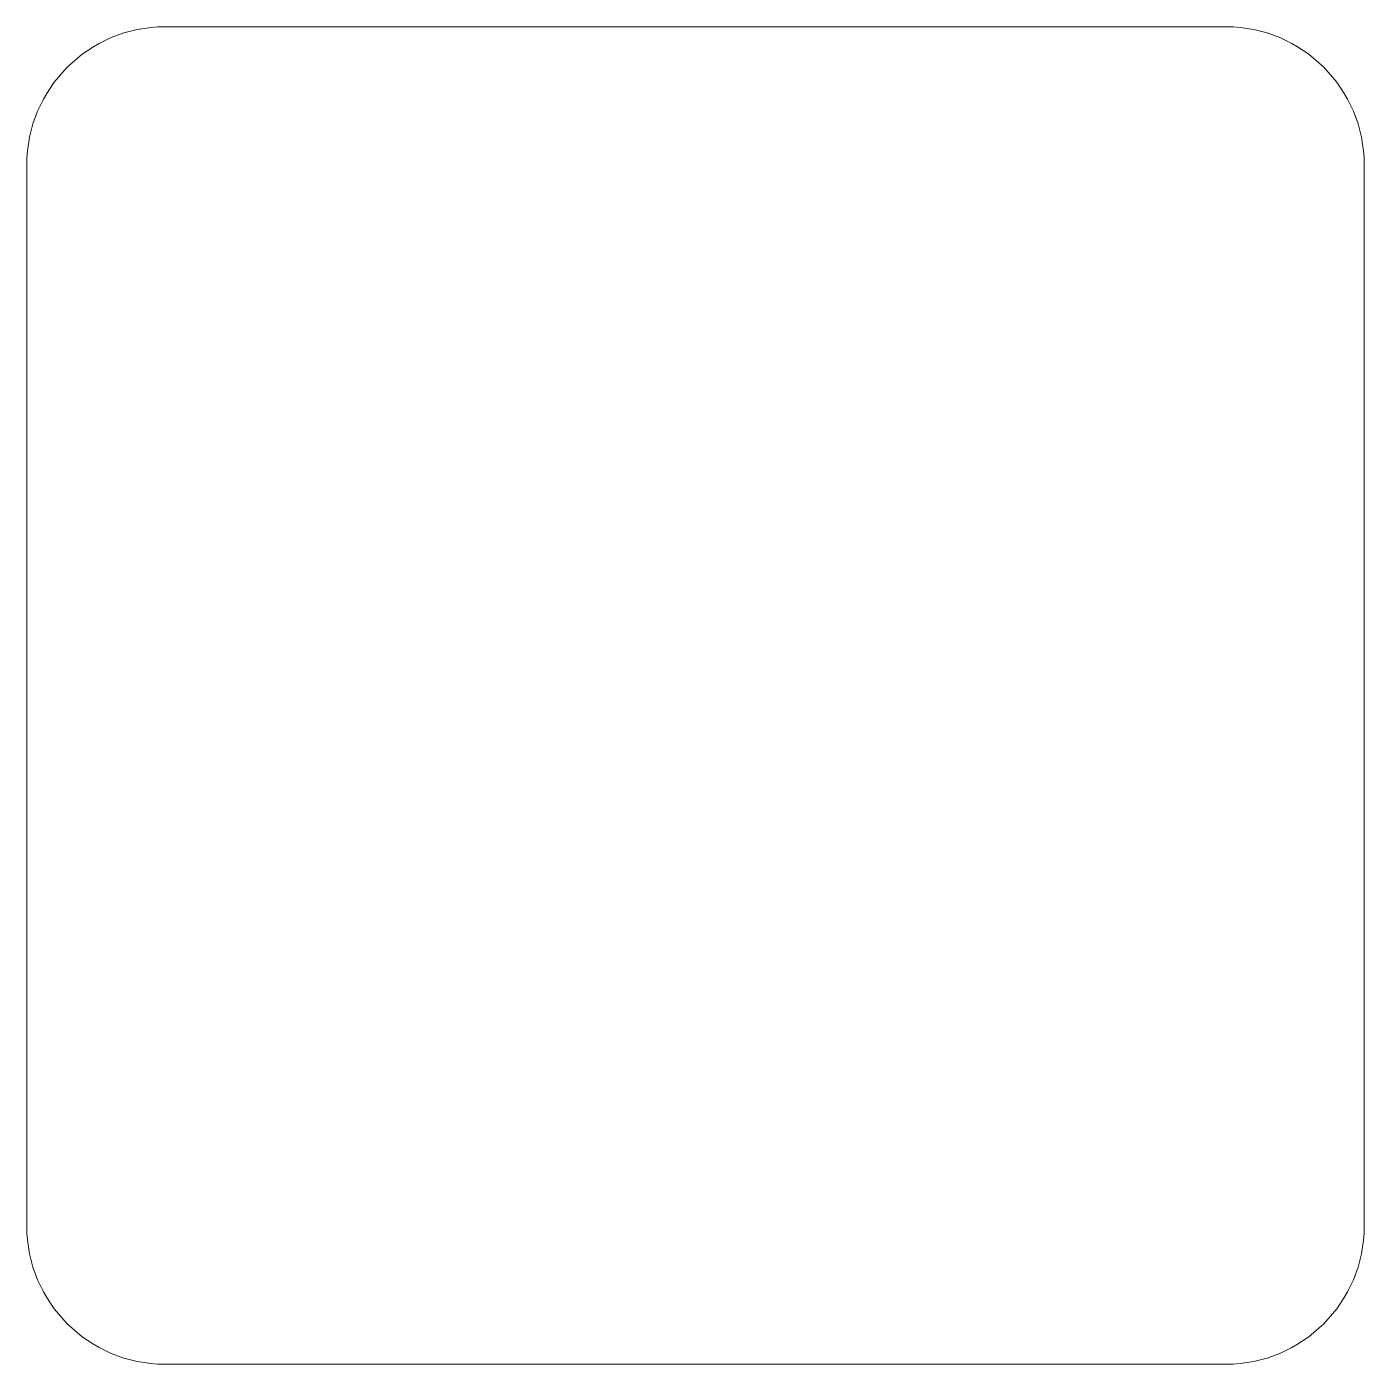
# Model space of a CAD drawing. Header units: millimetres. Extents: x 607 to 1187, y -600 to -20.
import ezdxf

# ---------------------------------------------------------------- set-up
doc = ezdxf.new("R2010")
doc.units = ezdxf.units.MM
doc.header["$MEASUREMENT"] = 0
doc.layers.add('Layer 1', color=7, linetype='Continuous', lineweight=0)

msp = doc.modelspace()

# ---------------------------------------------------------------- linework, layer by layer
at = {"layer": 'Layer 1', "color": 30, "lineweight": 9, "true_color": 0xf06324}
msp.add_open_spline([(1126.6, -599.54), (1126.6, -599.54), (666.6, -599.54), (666.6, -599.54), (633.46, -599.54), (606.6, -572.68), (606.6, -539.55), (606.6, -539.55), (606.6, -79.54), (606.6, -79.54), (606.6, -46.41), (633.46, -19.54), (666.6, -19.54), (666.6, -19.54), (1126.6, -19.54), (1126.6, -19.54), (1159.74, -19.54), (1186.6, -46.41), (1186.6, -79.54), (1186.6, -79.54), (1186.6, -539.55), (1186.6, -539.55), (1186.6, -572.68), (1159.74, -599.54), (1126.6, -599.54)], degree=3, knots=[0, 0, 0, 0, 1, 1, 1, 2, 2, 2, 3, 3, 3, 4, 4, 4, 5, 5, 5, 6, 6, 6, 7, 7, 7, 8, 8, 8, 8], dxfattribs=at)

doc.saveas('drawing.dxf')
